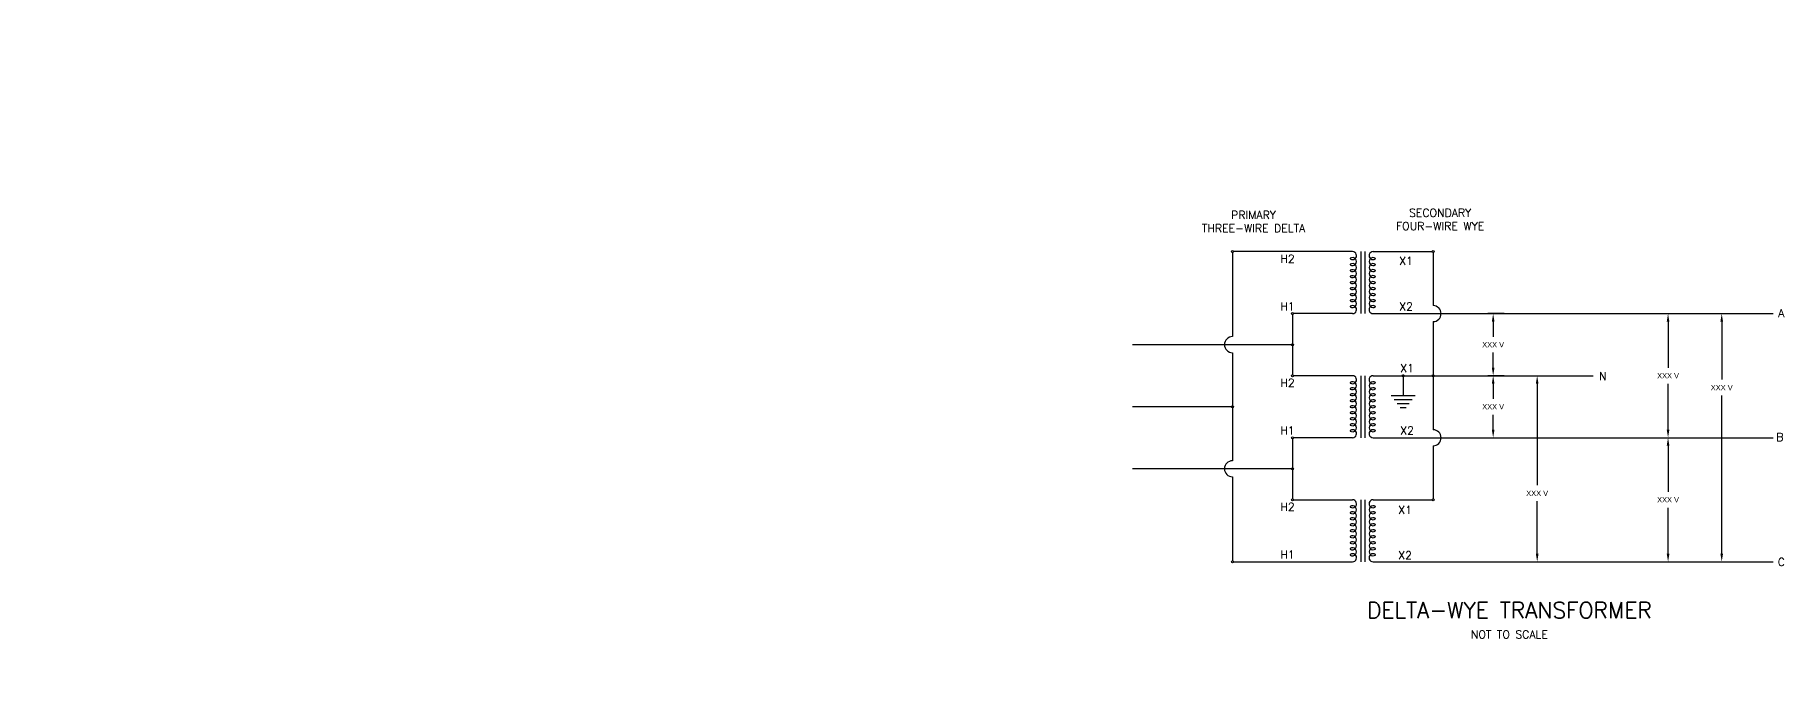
# Model space of a CAD drawing. Header units: millimetres. Extents: x 5414 to 278894, y 4264 to 146383.
# Drawn here: x 173983 to 206842, y 48060 to 60367 of the extents above; entities that cross this region are included whole.
import ezdxf
from ezdxf.enums import TextEntityAlignment as Align

# ---------------------------------------------------------------- set-up
doc = ezdxf.new("R2010")
doc.units = ezdxf.units.MM
doc.header["$PDMODE"] = 35
doc.layers.add('E-SM-DIM-XFMR', color=6, linetype='Continuous')
doc.layers.add('E-SM-XFMR-DWG', color=7, linetype='Continuous')
doc.styles.add('ROMANS 150', font='romans.shx', dxfattribs={"height": 150})
doc.styles.get("Standard").update_dxf_attribs({"font": 'arial.ttf'})
doc.dimstyles.new('TRANSFORMER VALUES', dxfattribs={"dimscale": 100, "dimtxt": 1, "dimasz": 1.5, "dimexe": 1, "dimexo": 1, "dimgap": 1, "dimtad": 0, "dimtih": 1, "dimtoh": 1, "dimdec": 0, "dimzin": 0, "dimdsep": 46, "dimtxsty": 'Standard', "dimcen": 0.09, "dimclrd": 256, "dimclre": 256, "dimclrt": 256, "dimadec": 0, "dimazin": 0, "dimtfac": 1, "dimtdec": 0, "dimtofl": 0, "dimtmove": 0, "dimatfit": 3, "dimfxl": 1, "dimtolj": 1, "dimtzin": 0, "dimlwd": -1, "dimlwe": -1, "dimarcsym": 0})

# ---------------------------------------------------------------- blocks, each defined once
blk = doc.blocks.new('*D47')
at = {"layer": 'Defpoints', "color": 0, "transparency": 16777216}
for p in [(201683, 55131), (201378, 53965), (201683, 53965)]:
    blk.add_point(p, dxfattribs=at)
at = {"layer": 'E-SM-DIM-XFMR', "transparency": 16777216}
for p, q in [((201583, 55131), (201278, 55131)), ((201378, 54981), (201378, 54698)), ((201378, 54115), (201378, 54398)), ((201583, 53965), (201278, 53965))]:
    blk.add_line(p, q, dxfattribs=at)
for points in [[(201353, 54981), (201403, 54981), (201378, 55131)], [(201353, 54115), (201403, 54115), (201378, 53965)]]:
    blk.add_solid(points, dxfattribs=at)
at = {"layer": 'E-SM-DIM-XFMR', "transparency": 16777216, "insert": (201378, 54548), "char_height": 100, "attachment_point": 5}
blk.add_mtext('\\A1;XXX V', dxfattribs=at)
blk = doc.blocks.new('*D48')
at = {"layer": 'Defpoints', "color": 0, "transparency": 16777216}
for p in [(201683, 53965), (201378, 52800), (201378, 52800)]:
    blk.add_point(p, dxfattribs=at)
at = {"layer": 'E-SM-DIM-XFMR', "transparency": 16777216}
for p, q in [((201583, 53965), (201278, 53965)), ((201378, 53815), (201378, 53533)), ((201378, 52950), (201378, 53233)), ((201478, 52800), (201478, 52800))]:
    blk.add_line(p, q, dxfattribs=at)
for points in [[(201353, 53815), (201403, 53815), (201378, 53965)], [(201353, 52950), (201403, 52950), (201378, 52800)]]:
    blk.add_solid(points, dxfattribs=at)
at = {"layer": 'E-SM-DIM-XFMR', "transparency": 16777216, "insert": (201378, 53383), "char_height": 100, "attachment_point": 5}
blk.add_mtext('\\A1;XXX V', dxfattribs=at)
blk = doc.blocks.new('*D49')
at = {"layer": 'Defpoints', "color": 0, "transparency": 16777216}
for p in [(202205, 53965), (202205, 50469), (202205, 50469)]:
    blk.add_point(p, dxfattribs=at)
at = {"layer": 'E-SM-DIM-XFMR', "transparency": 16777216}
for p, q in [((202205, 53815), (202205, 51906)), ((202205, 50619), (202205, 51606))]:
    blk.add_line(p, q, dxfattribs=at)
for points in [[(202180, 53815), (202230, 53815), (202205, 53965)], [(202180, 50619), (202230, 50619), (202205, 50469)]]:
    blk.add_solid(points, dxfattribs=at)
at = {"layer": 'E-SM-DIM-XFMR', "transparency": 16777216, "insert": (202205, 51756), "char_height": 100, "attachment_point": 5}
blk.add_mtext('\\A1;XXX V', dxfattribs=at)
blk = doc.blocks.new('*D45')
at = {"layer": 'Defpoints', "color": 0, "transparency": 16777216}
for p in [(204664, 55131), (204664, 52800), (204664, 52800)]:
    blk.add_point(p, dxfattribs=at)
at = {"layer": 'E-SM-DIM-XFMR', "transparency": 16777216}
for p, q in [((204664, 54981), (204664, 54116)), ((204764, 55131), (204764, 55131)), ((204664, 52950), (204664, 53815)), ((204764, 52800), (204764, 52800))]:
    blk.add_line(p, q, dxfattribs=at)
for points in [[(204639, 54981), (204689, 54981), (204664, 55131)], [(204639, 52950), (204689, 52950), (204664, 52800)]]:
    blk.add_solid(points, dxfattribs=at)
at = {"layer": 'E-SM-DIM-XFMR', "transparency": 16777216, "insert": (204664, 53965), "char_height": 100, "attachment_point": 5}
blk.add_mtext('\\A1;XXX V', dxfattribs=at)
blk = doc.blocks.new('*D46')
at = {"layer": 'Defpoints', "color": 0, "transparency": 16777216}
for p in [(204664, 52800), (204664, 50469), (204664, 50469)]:
    blk.add_point(p, dxfattribs=at)
at = {"layer": 'E-SM-DIM-XFMR', "transparency": 16777216}
for p, q in [((204664, 52650), (204664, 51785)), ((204764, 52800), (204764, 52800)), ((204664, 50619), (204664, 51485)), ((204764, 50469), (204764, 50469))]:
    blk.add_line(p, q, dxfattribs=at)
for points in [[(204639, 52650), (204689, 52650), (204664, 52800)], [(204639, 50619), (204689, 50619), (204664, 50469)]]:
    blk.add_solid(points, dxfattribs=at)
at = {"layer": 'E-SM-DIM-XFMR', "transparency": 16777216, "insert": (204664, 51635), "char_height": 100, "attachment_point": 5}
blk.add_mtext('\\A1;XXX V', dxfattribs=at)
blk = doc.blocks.new('*D50')
at = {"layer": 'Defpoints', "color": 0, "transparency": 16777216}
for p in [(205672, 55131), (205672, 50469), (205672, 50469)]:
    blk.add_point(p, dxfattribs=at)
at = {"layer": 'E-SM-DIM-XFMR', "transparency": 16777216}
for p, q in [((205672, 54981), (205672, 53891)), ((205672, 50619), (205672, 53591))]:
    blk.add_line(p, q, dxfattribs=at)
for points in [[(205647, 54981), (205697, 54981), (205672, 55131)], [(205647, 50619), (205697, 50619), (205672, 50469)]]:
    blk.add_solid(points, dxfattribs=at)
at = {"layer": 'E-SM-DIM-XFMR', "transparency": 16777216, "insert": (205672, 53741), "char_height": 100, "attachment_point": 5}
blk.add_mtext('\\A1;XXX V', dxfattribs=at)

msp = doc.modelspace()

# ---------------------------------------------------------------- hatches: boundary and pattern name
at = {"layer": 'E-SM-XFMR-DWG'}
h = msp.add_hatch(color=256, dxfattribs=at)
h.dxf.hatch_style = 1
h.paths.add_polyline_path([(197608, 54567), (197608, 54529.4, 0.4142136), (197626.8, 54548.2, 0.4142136)])
h.paths.add_polyline_path([(197608, 54567, 0.4142136), (197589.2, 54548.2), (197608, 54548.2)])
h.paths.add_polyline_path([(197608, 54548.2), (197589.2, 54548.2, 0.4142136), (197608, 54529.4)])
h = msp.add_hatch(color=256, dxfattribs=at)
h.dxf.hatch_style = 1
h.paths.add_polyline_path([(199686.5, 53984.3, 0.4142136), (199667.7, 53965.5), (199686.5, 53965.5)])
h.paths.add_polyline_path([(199686.5, 53984.3), (199686.5, 53965.5), (199705.3, 53965.5, 0.4142136)])
h.paths.add_polyline_path([(199705.3, 53965.5), (199686.5, 53965.5), (199686.5, 53946.7, 0.4142136)])
h.paths.add_polyline_path([(199686.5, 53965.5), (199667.7, 53965.5, 0.4142136), (199686.5, 53946.7)])
h = msp.add_hatch(color=256, dxfattribs=at)
h.dxf.hatch_style = 1
h.paths.add_polyline_path([(200250.4, 53984.3, 0.4142136), (200231.6, 53965.5), (200250.4, 53965.5)])
h.paths.add_polyline_path([(200250.4, 53984.3), (200250.4, 53965.5), (200269.2, 53965.5, 0.4142136)])
h.paths.add_polyline_path([(200269.2, 53965.5), (200250.4, 53965.5), (200250.4, 53946.7, 0.4142136)])
h.paths.add_polyline_path([(200250.4, 53965.5), (200231.6, 53965.5, 0.4142136), (200250.4, 53946.7)])
h = msp.add_hatch(color=256, dxfattribs=at)
h.dxf.hatch_style = 1
h.paths.add_polyline_path([(196480.2, 53401.6, 0.4142136), (196461.4, 53382.8), (196480.2, 53382.8)])
h.paths.add_polyline_path([(196480.2, 53382.8), (196461.4, 53382.8, 0.4142136), (196480.2, 53364)])
h.paths.add_polyline_path([(196480.2, 53401.6), (196480.2, 53364, 0.4142136), (196499, 53382.8, 0.4142136)])
h.paths.add_polyline_path([(197608, 52236.2, 0.4142136), (197589.2, 52217.4), (197608, 52217.4)])
h.paths.add_polyline_path([(197608, 52236.2), (197608, 52198.6, 0.4142136), (197626.8, 52217.4, 0.4142136)])
h.paths.add_polyline_path([(197608, 52217.4), (197589.2, 52217.4, 0.4142136), (197608, 52198.6)])

# ---------------------------------------------------------------- linework, layer by layer
for p, q in [((196480.2, 56277.5), (196480.2, 54698.6)), ((198735.8, 56296.3), (196499, 56296.3)), ((198891.6, 56296.3), (198891.6, 55130.9)), ((198966.8, 56296.3), (198966.8, 55130.9)), ((199122.6, 56296.3), (200231.6, 56296.3)), ((200250.4, 56277.5), (200250.4, 55281.3)), ((197608, 55112.1), (197608, 53984.3)), ((198735.8, 55130.9), (197626.8, 55130.9)), ((199122.6, 55130.9), (206641.3, 55130.9)), ((200250.4, 54980.5), (200250.4, 52950.5)), ((197608, 54548.2), (194600.5, 54548.2)), ((196480.2, 54397.8), (196480.2, 52367.8)), ((198735.8, 53965.5), (197626.8, 53965.5)), ((198735.8, 53965.5), (197626.8, 53965.5)), ((198891.6, 53965.5), (198891.6, 52800.1)), ((198966.8, 53965.5), (198966.8, 52800.1)), ((199122.6, 53965.5), (200250.4, 53965.5)), ((199686.5, 53965.5), (199686.5, 53589.6)), ((200250.4, 53965.5), (203257.9, 53965.5)), ((199912, 53589.6), (199460.9, 53589.6)), ((196480.2, 53382.8), (194600.5, 53382.8)), ((199855.6, 53514.4), (199517.3, 53514.4)), ((199799.2, 53439.2), (199573.7, 53439.2)), ((199742.9, 53364), (199630.1, 53364)), ((197608, 52781.3), (197608, 51653.5)), ((198735.8, 52800.1), (197626.8, 52800.1)), ((199122.6, 52800.1), (206641.3, 52800.1)), ((200250.4, 52649.7), (200250.4, 51653.5)), ((197608, 52217.4), (194600.5, 52217.4)), ((196480.2, 52067), (196480.2, 50488.1)), ((197626.8, 51634.7), (198735.8, 51634.7)), ((198891.6, 51634.7), (198891.6, 50469.3)), ((198966.8, 51634.7), (198966.8, 50469.3)), ((199122.6, 51634.7), (200231.6, 51634.7)), ((196499, 50469.3), (198735.8, 50469.3)), ((199122.6, 50469.3), (206641.3, 50469.3))]:
    msp.add_line(p, q, dxfattribs=at)
for centre in [(196480.2, 56296.3), (200250.4, 56296.3), (197608, 55130.9), (197608, 54548.2), (197608, 53965.5), (199686.5, 53965.5), (200250.4, 53965.5), (196480.2, 53382.8), (197608, 52800.1), (197608, 52217.4), (197608, 51634.7), (200250.4, 51634.7), (196480.2, 50469.3)]:
    msp.add_circle(centre, 18.8, dxfattribs=at)
for centre, radius, start, end in [((198735.8, 56221.1), 75.2, 236.44269, 90), ((199122.6, 56221.1), 75.2, 90, 305.82477), ((198698.4, 56164.7), 7.52, 123.55731, 236.44269), ((198698.4, 56052), 7.52, 123.55731, 236.44269), ((198698.4, 55939.2), 7.52, 123.55731, 236.44269), ((198735.8, 56108.4), 75.2, 236.44269, 123.55731), ((198735.8, 55995.6), 75.2, 236.44269, 123.55731), ((198735.8, 55882.8), 75.2, 236.44269, 123.55731), ((199122.6, 56108.4), 75.2, 54.17523, 305.82477), ((199122.6, 55995.6), 75.2, 54.17523, 305.82477), ((199122.6, 55882.8), 75.2, 54.17523, 305.82477), ((199163.3, 56164.7), 5.64, 305.82477, 54.17523), ((199163.3, 56052), 5.64, 305.82477, 54.17523), ((199163.3, 55939.2), 5.64, 305.82477, 54.17523), ((198698.4, 55826.4), 7.52, 123.55731, 236.44269), ((198698.4, 55713.6), 7.52, 123.55731, 236.44269), ((198698.4, 55600.8), 7.52, 123.55731, 236.44269), ((198735.8, 55770), 75.2, 236.44269, 123.55731), ((198735.8, 55657.2), 75.2, 236.44269, 123.55731), ((198735.8, 55544.4), 75.2, 236.44269, 123.55731), ((199122.6, 55770), 75.2, 54.17523, 305.82477), ((199122.6, 55657.2), 75.2, 54.17523, 305.82477), ((199122.6, 55544.4), 75.2, 54.17523, 305.82477), ((199163.3, 55826.4), 5.64, 305.82477, 54.17523), ((199163.3, 55713.6), 5.64, 305.82477, 54.17523), ((199163.3, 55600.8), 5.64, 305.82477, 54.17523), ((198698.4, 55488.1), 7.52, 123.55731, 236.44269), ((198698.4, 55375.3), 7.52, 123.55731, 236.44269), ((198698.4, 55262.5), 7.52, 123.55731, 236.44269), ((198735.8, 55431.7), 75.2, 236.44269, 123.55731), ((198735.8, 55318.9), 75.2, 236.44269, 123.55731), ((198735.8, 55206.1), 75.2, 270, 123.55731), ((199122.6, 55431.7), 75.2, 54.17523, 305.82477), ((199122.6, 55318.9), 75.2, 54.17523, 305.82477), ((199122.6, 55206.1), 75.2, 54.17523, 270), ((199163.3, 55488.1), 5.64, 305.82477, 54.17523), ((199163.3, 55375.3), 5.64, 305.82477, 54.17523), ((199163.3, 55262.5), 5.64, 305.82477, 54.17523), ((200250.4, 55130.9), 150.4, 270, 90), ((196480.2, 54548.2), 150.4, 90, 270), ((198735.8, 53890.3), 75.2, 236.44269, 90), ((199122.6, 53890.3), 75.2, 90, 305.82477), ((198698.4, 53833.9), 7.52, 123.55731, 236.44269), ((198698.4, 53721.1), 7.52, 123.55731, 236.44269), ((198698.4, 53608.4), 7.52, 123.55731, 236.44269), ((198735.8, 53777.5), 75.2, 236.44269, 123.55731), ((198735.8, 53664.7), 75.2, 236.44269, 123.55731), ((198735.8, 53552), 75.2, 236.44269, 123.55731), ((199122.6, 53777.5), 75.2, 54.17523, 305.82477), ((199122.6, 53664.7), 75.2, 54.17523, 305.82477), ((199122.6, 53552), 75.2, 54.17523, 305.82477), ((199163.3, 53833.9), 5.64, 305.82477, 54.17523), ((199163.3, 53721.1), 5.64, 305.82477, 54.17523), ((199163.3, 53608.4), 5.64, 305.82477, 54.17523), ((198698.4, 53495.6), 7.52, 123.55731, 236.44269), ((198698.4, 53382.8), 7.52, 123.55731, 236.44269), ((198698.4, 53270), 7.52, 123.55731, 236.44269), ((198735.8, 53439.2), 75.2, 236.44269, 123.55731), ((198735.8, 53326.4), 75.2, 236.44269, 123.55731), ((198735.8, 53213.6), 75.2, 236.44269, 123.55731), ((199122.6, 53439.2), 75.2, 54.17523, 305.82477), ((199122.6, 53326.4), 75.2, 54.17523, 305.82477), ((199122.6, 53213.6), 75.2, 54.17523, 305.82477), ((199163.3, 53495.6), 5.64, 305.82477, 54.17523), ((199163.3, 53382.8), 5.64, 305.82477, 54.17523), ((199163.3, 53270), 5.64, 305.82477, 54.17523), ((198698.4, 53157.2), 7.52, 123.55731, 236.44269), ((198698.4, 53044.4), 7.52, 123.55731, 236.44269), ((198698.4, 52931.7), 7.52, 123.55731, 236.44269), ((198735.8, 53100.8), 75.2, 236.44269, 123.55731), ((198735.8, 52988.1), 75.2, 236.44269, 123.55731), ((198735.8, 52875.3), 75.2, 270, 123.55731), ((199122.6, 53100.8), 75.2, 54.17523, 305.82477), ((199122.6, 52988.1), 75.2, 54.17523, 305.82477), ((199122.6, 52875.3), 75.2, 54.17523, 270), ((199163.3, 53157.2), 5.64, 305.82477, 54.17523), ((199163.3, 53044.4), 5.64, 305.82477, 54.17523), ((199163.3, 52931.7), 5.64, 305.82477, 54.17523), ((200250.4, 52800.1), 150.4, 270, 90), ((196480.2, 52217.4), 150.4, 90, 270), ((198735.8, 51559.5), 75.2, 236.44269, 90), ((199122.6, 51559.5), 75.2, 90, 305.82477), ((198698.4, 51503.1), 7.52, 123.55731, 236.44269), ((198698.4, 51390.3), 7.52, 123.55731, 236.44269), ((198698.4, 51277.5), 7.52, 123.55731, 236.44269), ((198735.8, 51446.7), 75.2, 236.44269, 123.55731), ((198735.8, 51333.9), 75.2, 236.44269, 123.55731), ((198735.8, 51221.1), 75.2, 236.44269, 123.55731), ((199122.6, 51446.7), 75.2, 54.17523, 305.82477), ((199122.6, 51333.9), 75.2, 54.17523, 305.82477), ((199122.6, 51221.1), 75.2, 54.17523, 305.82477), ((199163.3, 51503.1), 5.64, 305.82477, 54.17523), ((199163.3, 51390.3), 5.64, 305.82477, 54.17523), ((199163.3, 51277.5), 5.64, 305.82477, 54.17523), ((198698.4, 51164.7), 7.52, 123.55731, 236.44269), ((198698.4, 51052), 7.52, 123.55731, 236.44269), ((198698.4, 50939.2), 7.52, 123.55731, 236.44269), ((198735.8, 51108.4), 75.2, 236.44269, 123.55731), ((198735.8, 50995.6), 75.2, 236.44269, 123.55731), ((198735.8, 50882.8), 75.2, 236.44269, 123.55731), ((199122.6, 51108.4), 75.2, 54.17523, 305.82477), ((199122.6, 50995.6), 75.2, 54.17523, 305.82477), ((199122.6, 50882.8), 75.2, 54.17523, 305.82477), ((199163.3, 51164.7), 5.64, 305.82477, 54.17523), ((199163.3, 51052), 5.64, 305.82477, 54.17523), ((199163.3, 50939.2), 5.64, 305.82477, 54.17523), ((198698.4, 50826.4), 7.52, 123.55731, 236.44269), ((198698.4, 50713.6), 7.52, 123.55731, 236.44269), ((198698.4, 50600.8), 7.52, 123.55731, 236.44269), ((198735.8, 50770), 75.2, 236.44269, 123.55731), ((198735.8, 50657.2), 75.2, 236.44269, 123.55731), ((198735.8, 50544.4), 75.2, 270, 123.55731), ((199122.6, 50770), 75.2, 54.17523, 305.82477), ((199122.6, 50657.2), 75.2, 54.17523, 305.82477), ((199122.6, 50544.4), 75.2, 54.17523, 270), ((199163.3, 50826.4), 5.64, 305.82477, 54.17523), ((199163.3, 50713.6), 5.64, 305.82477, 54.17523), ((199163.3, 50600.8), 5.64, 305.82477, 54.17523)]:
    msp.add_arc(centre, radius, start, end, dxfattribs=at)

# ---------------------------------------------------------------- texts
at = {"layer": 'E-SM-XFMR-DWG', "style": 'ROMANS 150'}
for s, height, p in [('H2', 150.38, (197379.2, 56085.8)), ('X1', 150.38, (199614, 56048.1)), ('H1', 150.38, (197379.2, 55191)), ('X2', 150.38, (199614, 55190.1)), ('A', 150.4, (206732.8, 55067.9)), ('H2', 150.38, (197379.2, 53755)), ('X1', 150.38, (199632.8, 54032.8)), ('N', 150.4, (203366.9, 53879.5)), ('H1', 150.38, (197379.2, 52860.2)), ('X2', 150.38, (199632.8, 52859.7)), ('B', 150.4, (206696.1, 52737.7)), ('H2', 150.38, (197379.2, 51424.1)), ('X1', 150.38, (199595.2, 51367.7)), ('H1', 150.38, (197379.2, 50529.4)), ('X2', 150.38, (199595.2, 50515.6)), ('C', 150.4, (206725.1, 50390.4))]:
    msp.add_text(s, height=height, dxfattribs=at).set_placement(p)
for s, height, p in [('DELTA-WYE TRANSFORMER', 300, (201683.4, 49709.6)), ('NOT TO SCALE', 150, (201682.1, 49178.6))]:
    msp.add_text(s, height=height, dxfattribs=at).set_placement(p, align=Align.TOP_CENTER)
at = {"layer": 'E-SM-XFMR-DWG', "char_height": 150, "attachment_point": 2, "style": 'ROMANS 150'}
for s, width, insert in [('PRIMARY\\PTHREE-WIRE DELTA', 5100.515, (196876.9, 57060)), ('SECONDARY\\PFOUR-WIRE WYE', 4775.594, (200381.4, 57100.2))]:
    msp.add_mtext_dynamic_manual_height_columns(s, width=width, gutter_width=750, heights=[0], dxfattribs=dict(at, insert=insert))

# ---------------------------------------------------------------- dimensions: what is measured, and where the dimension line sits
at = {"layer": 'E-SM-DIM-XFMR'}
for base, p1, p2, picture, middle in [((201378.2, 53965.5), (201683.2, 55130.9), (201683.2, 53965.5), '*D47', (201378.2, 54548.2)), ((205672, 50469.3), (205672, 55130.9), (205672, 50469.3), '*D50', (205672, 53741.3)), ((201378.2, 52800.1), (201683.2, 53965.5), (201378.2, 52800.1), '*D48', (201378.2, 53382.8)), ((202205.3, 50469.3), (202205.3, 53965.5), (202205.3, 50469.3), '*D49', (202205.3, 51756.4))]:
    dim = msp.add_linear_dim(base=base, p1=p1, p2=p2, angle=90, text='XXX V', dimstyle='TRANSFORMER VALUES', dxfattribs=at)
    dim.commit()
    dim.dimension.update_dxf_attribs({"geometry": picture, "text_midpoint": middle, "dimtype": 160})
for base, p1, p2, picture, middle in [((204663.9, 52800.1), (204663.9, 55130.9), (204663.9, 52800.1), '*D45', (204663.9, 53965.5)), ((204663.9, 50469.3), (204663.9, 52800.1), (204663.9, 50469.3), '*D46', (204663.9, 51634.7))]:
    dim = msp.add_linear_dim(base=base, p1=p1, p2=p2, angle=90, text='XXX V', dimstyle='TRANSFORMER VALUES', dxfattribs=at)
    dim.commit()
    dim.dimension.update_dxf_attribs({"geometry": picture, "text_midpoint": middle})

doc.saveas('drawing.dxf')
